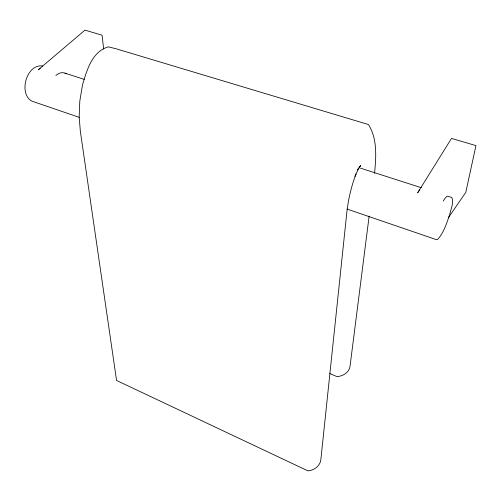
<?xml version="1.0" encoding="UTF-8"?>
<svg xmlns="http://www.w3.org/2000/svg" width="501" height="501" viewBox="0 0 501 501"><rect width="100%" height="100%" fill="white"/><g stroke="black" fill="none" stroke-linecap="round" stroke-linejoin="round"><path stroke-width="0.75" d="M374.56 173.434C376.082 157.145 377.585 139.04 368.473 124.555L115.606 48.635L108.348 46.862C92.015 51.434 86.805 70.509 82.527 84.788L79.803 101.096L79.183 116.99L80.335 131.243L116.558 380.459L307.871 470.859C313.801 470.483 319.701 466.331 320.784 460.269L346.955 211.209C348.471 198.502 351.483 185.971 355.96 173.979L355.071 176.22L357.927 169.839L360.714 165.374L357.388 169.989M369.149 216.1L349.974 366.676C348.903 372.706 342.69 376.276 336.96 376.602L329.752 373.558M448.639 217.284L465.798 192.353L475.95 145.609L451.52 138.395L417.684 192.779A22.163 4.678 -70.4 0 1 419.782 189.879M42.717 66C26.597 63.489 18.136 93.568 31.839 101.127L79.189 117.34M64.948 73.146L84.3 79.371M360.394 168.117L421.416 187.731M347.018 209.055L436.54 239.71L437.793 239.296C443.892 232.47 446.585 223.333 449.622 214.873C450.75 209.324 453.969 203.105 451.864 197.519L448.113 196.317A22.413 4.127 -70.2 0 0 443.228 201.064M103.669 49.129L102.072 35.195L84.963 30.141L38.32 69.771A18.449 11.354 -74.4 0 1 40.186 68.455M55.868 75.457A18.618 11.116 -74.1 0 1 66.251 73.841"/></g></svg>
